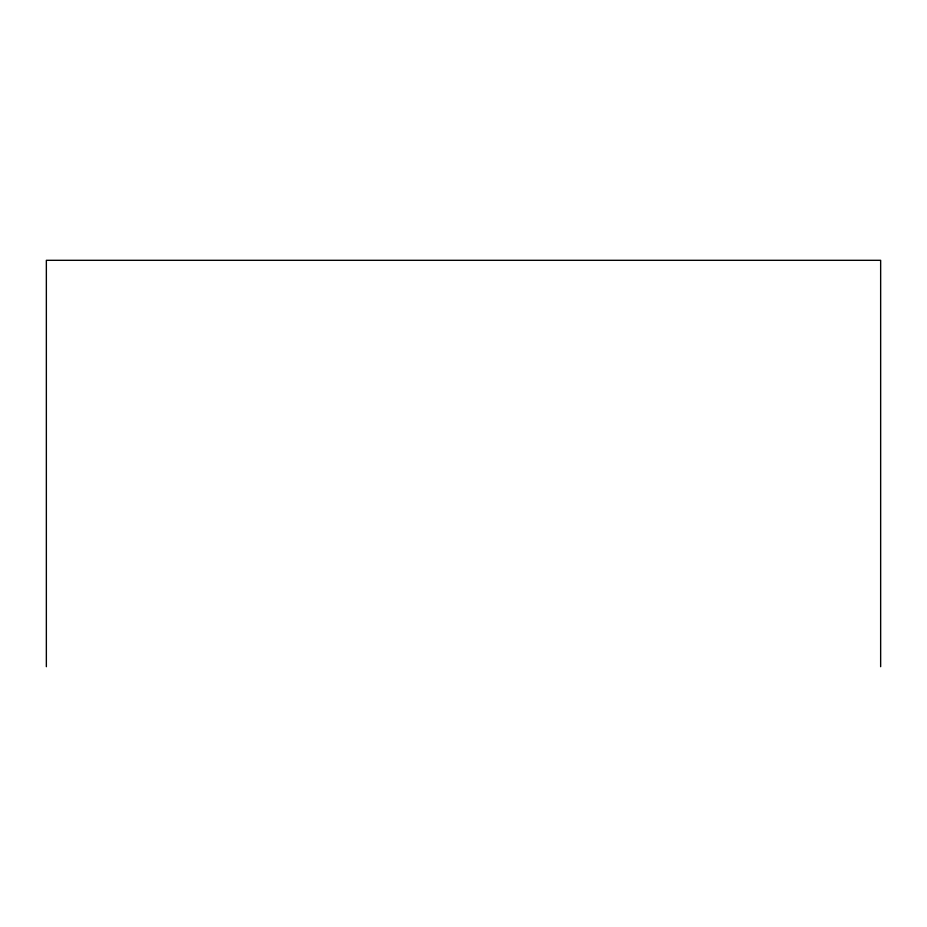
<?xml version="1.0" encoding="UTF-8"?>
<svg xmlns="http://www.w3.org/2000/svg" width="927" height="927" viewBox="0 0 927 927"><rect width="100%" height="100%" fill="white"/><g stroke="black" fill="none" stroke-linecap="round" stroke-linejoin="round"><path stroke-width="1.39" d="M880.65 666.687L880.65 260.313L46.35 260.313L46.35 666.687"/></g></svg>
